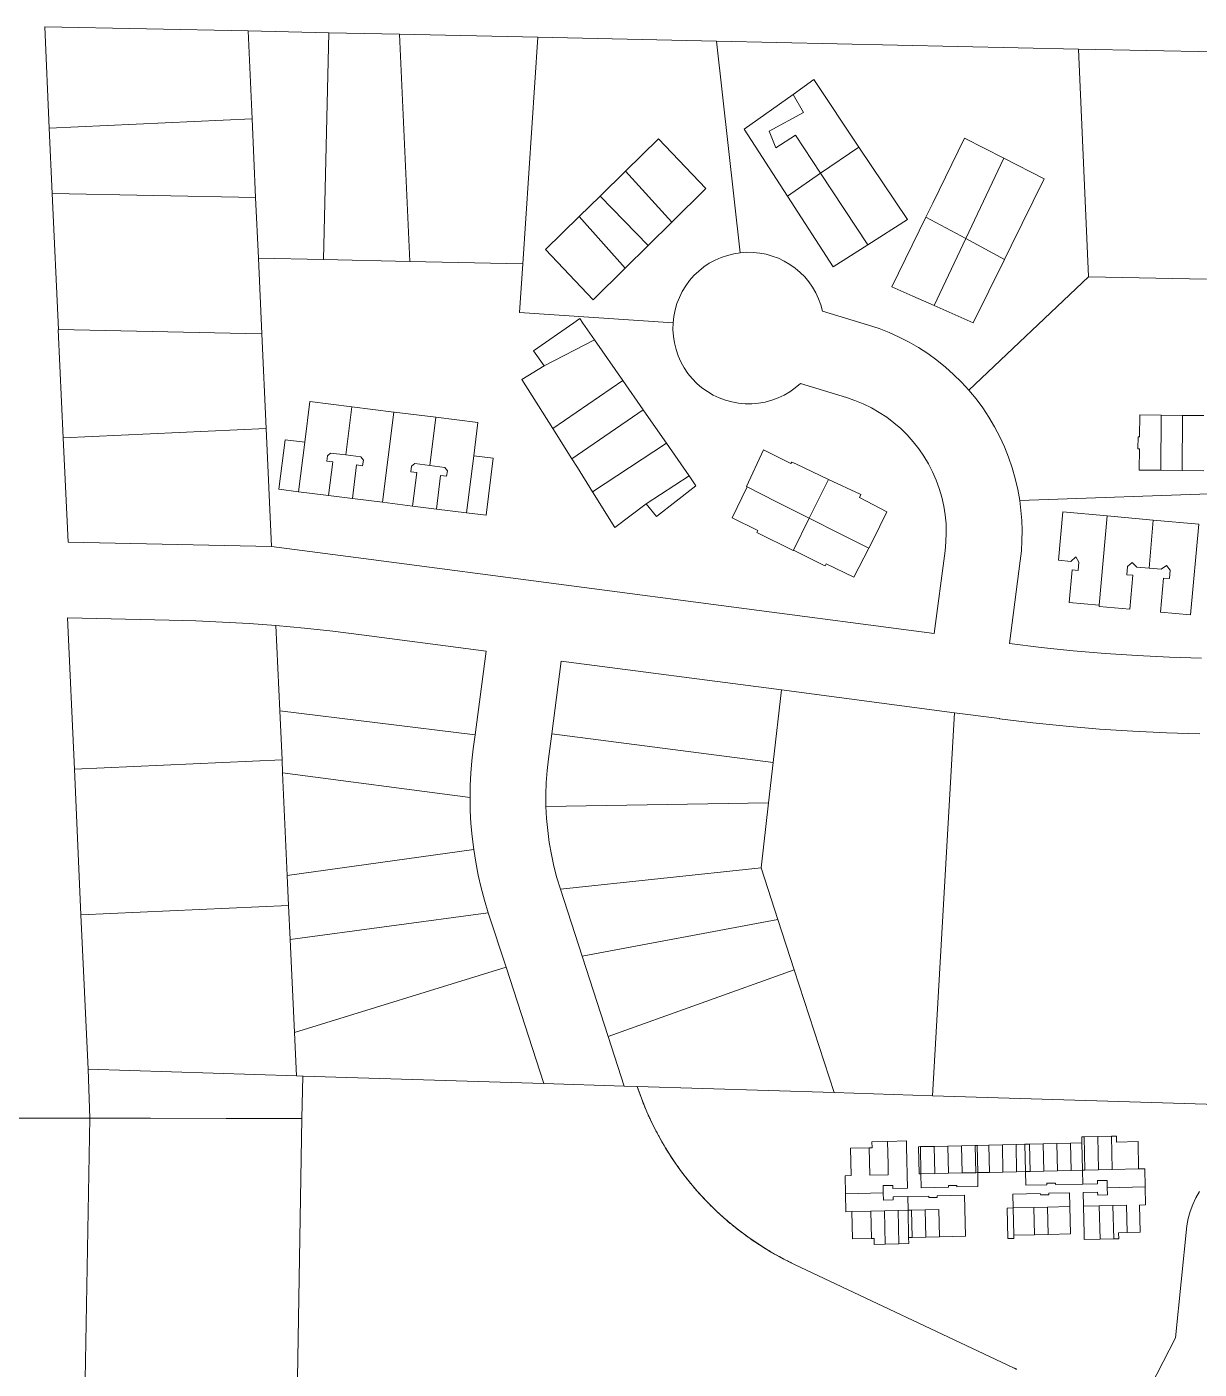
# Model space of a CAD drawing. Header units: feet. Extents: x 865220 to 2774701, y -2240498 to 961524.
# Drawn here: x 2770648 to 2771421, y 952071 to 952957 of the extents above; entities that cross this region are included whole.
import ezdxf

# ---------------------------------------------------------------- set-up
doc = ezdxf.new("R2010")
doc.units = ezdxf.units.FT
doc.header["$LTSCALE"] = 0.015
doc.header["$MEASUREMENT"] = 0
doc.layers.add('Parcels', color=7, linetype='Continuous', lineweight=0)

msp = doc.modelspace()

# ---------------------------------------------------------------- linework, layer by layer
at = {"layer": 'Parcels', "lineweight": 5, "ltscale": 100}
for p, q in [((2770793.91, 952953.98), (2770659.81, 952956.69)), ((2770659.81, 952956.69), (2770662.85, 952889.79)), ((2770847.19, 952952.82), (2770793.91, 952953.98)), ((2770796.54, 952895.97), (2770793.91, 952953.98)), ((2770793.91, 952953.98), (2770793.91, 952953.98)), ((2770847.19, 952952.82), (2770843.75, 952803.22)), ((2770893.87, 952951.81), (2770847.19, 952952.82)), ((2770847.19, 952952.82), (2770847.19, 952952.82)), ((2770984.97, 952949.82), (2770893.87, 952951.81)), ((2770893.87, 952951.81), (2770900.68, 952801.98)), ((2770900.68, 952801.98), (2770893.87, 952951.81)), ((2770893.87, 952951.81), (2770893.87, 952951.81)), ((2770984.97, 952949.82), (2770975.07, 952800.36)), ((2770975.07, 952800.36), (2770984.97, 952949.82)), ((2771102.93, 952947.26), (2770984.97, 952949.82)), ((2770984.97, 952949.82), (2770984.97, 952949.82)), ((2771341.72, 952942.06), (2771102.93, 952947.26)), ((2771102.93, 952947.26), (2771118.55, 952807.69)), ((2771118.55, 952807.69), (2771102.93, 952947.26)), ((2771102.93, 952947.26), (2771102.93, 952947.26)), ((2771431.68, 952940.1), (2771341.72, 952942.06)), ((2771341.72, 952942.06), (2771348.1, 952792.13)), ((2771341.72, 952942.06), (2771341.72, 952942.06)), ((2771166.97, 952921.86), (2771153.36, 952912.17)), ((2771166.97, 952921.86), (2771196.73, 952877.41)), ((2771121.13, 952889.22), (2771153.36, 952912.17)), ((2771153.36, 952912.17), (2771160.2, 952900.26)), ((2771153.36, 952912.17), (2771153.36, 952912.17)), ((2770662.85, 952889.79), (2770796.54, 952895.97)), ((2770798.9, 952844.11), (2770796.54, 952895.97)), ((2770796.54, 952895.97), (2770798.9, 952844.11)), ((2771137.51, 952887.85), (2771160.2, 952900.26)), ((2770662.85, 952889.79), (2770664.8, 952846.82)), ((2771149.62, 952845.05), (2771121.13, 952889.22)), ((2771137.51, 952887.85), (2771142.01, 952876.98)), ((2771154.87, 952885.27), (2771142.01, 952876.98)), ((2771142.01, 952876.98), (2771154.87, 952885.27)), ((2771154.87, 952885.27), (2771171.53, 952860.1)), ((2771042.94, 952861.55), (2771064.65, 952882.82)), ((2771064.65, 952882.82), (2771095.75, 952850)), ((2771196.73, 952877.41), (2771171.53, 952860.1)), ((2771171.53, 952860.1), (2771196.73, 952877.41)), ((2771196.73, 952877.41), (2771196.73, 952877.41)), ((2771196.73, 952877.41), (2771228.77, 952829.58)), ((2771245.51, 952840.44), (2771266.39, 952883.36)), ((2771292.46, 952869.97), (2771266.39, 952883.36)), ((2771267.29, 952816.99), (2771292.46, 952869.97)), ((2771292.46, 952869.97), (2771292.46, 952869.97)), ((2771292.46, 952869.97), (2771318.95, 952856.37)), ((2771026.13, 952845.1), (2771042.94, 952861.55)), ((2771073.36, 952827.9), (2771042.94, 952861.55)), ((2771042.94, 952861.55), (2771073.36, 952827.9)), ((2771042.94, 952861.55), (2771042.94, 952861.55)), ((2771171.53, 952860.1), (2771149.62, 952845.05)), ((2771171.53, 952860.1), (2771202.72, 952813)), ((2771171.53, 952860.1), (2771171.53, 952860.1)), ((2771073.36, 952827.9), (2771095.75, 952850)), ((2771095.75, 952850), (2771073.36, 952827.9)), ((2771297.15, 952812.16), (2771318.95, 952856.37)), ((2771318.95, 952856.37), (2771318.95, 952856.37)), ((2770664.8, 952846.82), (2770668.87, 952757.1)), ((2770664.8, 952846.82), (2770798.9, 952844.11)), ((2770800.71, 952804.15), (2770798.9, 952844.11)), ((2770798.9, 952844.11), (2770798.9, 952844.11)), ((2771026.13, 952845.1), (2771012.28, 952831.53)), ((2771012.28, 952831.53), (2771026.13, 952845.1)), ((2771057.78, 952812.51), (2771026.13, 952845.1)), ((2771026.13, 952845.1), (2771057.78, 952812.51)), ((2771149.62, 952845.05), (2771179.73, 952798.37)), ((2771149.62, 952845.05), (2771149.62, 952845.05)), ((2771240.97, 952831.1), (2771245.51, 952840.44)), ((2770990.03, 952809.74), (2771012.28, 952831.53)), ((2771042.63, 952797.56), (2771012.28, 952831.53)), ((2771012.28, 952831.53), (2771042.63, 952797.56)), ((2771218.6, 952785.15), (2771240.97, 952831.1)), ((2771267.29, 952816.99), (2771240.97, 952831.1)), ((2771240.97, 952831.1), (2771240.97, 952831.1)), ((2771073.36, 952827.9), (2771057.78, 952812.51)), ((2771073.36, 952827.9), (2771073.36, 952827.9)), ((2771202.72, 952813), (2771228.77, 952829.58)), ((2771228.77, 952829.58), (2771202.72, 952813)), ((2771179.73, 952798.37), (2771202.72, 952813)), ((2771202.72, 952813), (2771179.73, 952798.37)), ((2771202.72, 952813), (2771202.72, 952813)), ((2771267.29, 952816.99), (2771246.35, 952772.94)), ((2771292.8, 952803.33), (2771267.29, 952816.99)), ((2771267.29, 952816.99), (2771267.29, 952816.99)), ((2770802.98, 952754.22), (2770800.71, 952804.15)), ((2770800.71, 952804.15), (2770843.75, 952803.22)), ((2771021.52, 952776.72), (2770990.03, 952809.74)), ((2771042.63, 952797.56), (2771057.78, 952812.51)), ((2771057.78, 952812.51), (2771042.63, 952797.56)), ((2771057.78, 952812.51), (2771057.78, 952812.51)), ((2771101.95, 952802.82), (2771105.92, 952804.58)), ((2771105.92, 952804.58), (2771110.04, 952805.98)), ((2771110.04, 952805.98), (2771114.26, 952807.02)), ((2771114.26, 952807.02), (2771118.55, 952807.69)), ((2771118.55, 952807.69), (2771122.82, 952807.99)), ((2771122.82, 952807.99), (2771127.1, 952807.91)), ((2771127.1, 952807.91), (2771131.36, 952807.48)), ((2771131.36, 952807.48), (2771135.56, 952806.68)), ((2771135.56, 952806.68), (2771139.68, 952805.52)), ((2771139.68, 952805.52), (2771143.68, 952804.01)), ((2771297.15, 952812.16), (2771292.8, 952803.33)), ((2770843.75, 952803.22), (2770843.75, 952803.22)), ((2770843.75, 952803.22), (2770900.68, 952801.98)), ((2770900.68, 952801.98), (2770975.07, 952800.36)), ((2770972.95, 952768.24), (2770975.07, 952800.36)), ((2770975.07, 952800.36), (2770972.95, 952768.24)), ((2771042.63, 952797.56), (2771021.52, 952776.72)), ((2771042.63, 952797.56), (2771042.63, 952797.56)), ((2771088, 952792.58), (2771091.14, 952795.58)), ((2771091.14, 952795.58), (2771094.53, 952798.31)), ((2771094.53, 952798.31), (2771098.14, 952800.72)), ((2771098.14, 952800.72), (2771101.95, 952802.82)), ((2771143.68, 952804.01), (2771147.55, 952802.17)), ((2771147.55, 952802.17), (2771151.24, 952800.01)), ((2771151.24, 952800.01), (2771154.73, 952797.54)), ((2771154.73, 952797.54), (2771158, 952794.77)), ((2771292.8, 952803.33), (2771272.19, 952761.56)), ((2771292.8, 952803.33), (2771292.8, 952803.33)), ((2771082.56, 952785.8), (2771085.13, 952789.31)), ((2771085.13, 952789.31), (2771088, 952792.58)), ((2771158, 952794.77), (2771161.02, 952791.74)), ((2771161.02, 952791.74), (2771163.76, 952788.46)), ((2771163.76, 952788.46), (2771166.22, 952784.96)), ((2771348.11, 952791.91), (2771269.36, 952716.99)), ((2771269.36, 952716.99), (2771348.11, 952791.91)), ((2771348.11, 952791.91), (2771348.1, 952792.13)), ((2771426.08, 952790.21), (2771348.11, 952791.91)), ((2771076.8, 952774.14), (2771078.38, 952778.19)), ((2771078.38, 952778.19), (2771080.3, 952782.09)), ((2771080.3, 952782.09), (2771082.56, 952785.8)), ((2771166.22, 952784.96), (2771168.37, 952781.26)), ((2771168.37, 952781.26), (2771170.2, 952777.39)), ((2771232.42, 952779.07), (2771218.6, 952785.15)), ((2771232.42, 952779.07), (2771246.35, 952772.94)), ((2771074.72, 952765.71), (2771075.57, 952769.97)), ((2771075.57, 952769.97), (2771076.8, 952774.14)), ((2771170.2, 952777.39), (2771171.69, 952773.38)), ((2771171.69, 952773.38), (2771172.83, 952769.26)), ((2771172.83, 952769.26), (2771203.14, 952760)), ((2771272.19, 952761.56), (2771246.35, 952772.94)), ((2771074.24, 952761.39), (2770972.95, 952768.24)), ((2771008.77, 952761.57), (2770982.13, 952742.97)), ((2771012.71, 952764.33), (2771008.77, 952761.57)), ((2771012.71, 952764.33), (2771014.81, 952761.29)), ((2771014.81, 952761.29), (2771022.42, 952750.34)), ((2771074.13, 952756.97), (2771074.24, 952761.39)), ((2771074.24, 952761.39), (2771074.72, 952765.71)), ((2771203.14, 952760), (2771210.04, 952757.7)), ((2770668.88, 952756.92), (2770668.68, 952756.92)), ((2770668.68, 952756.92), (2770672.02, 952685.63)), ((2770668.87, 952757.1), (2770668.88, 952756.92)), ((2770668.87, 952757.1), (2770802.76, 952754.23)), ((2770802.76, 952754.23), (2770802.98, 952754.22)), ((2770805.81, 952691.83), (2770802.98, 952754.22)), ((2770802.98, 952754.22), (2770802.98, 952754.22)), ((2771074.42, 952752.55), (2771074.13, 952756.97)), ((2771075.1, 952748.18), (2771074.42, 952752.55)), ((2771210.04, 952757.7), (2771216.81, 952755.05)), ((2771216.81, 952755.05), (2771223.44, 952752.06)), ((2771223.44, 952752.06), (2771229.91, 952748.74)), ((2770989.24, 952733.07), (2770982.13, 952742.97)), ((2770989.24, 952733.07), (2771022.42, 952750.34)), ((2771022.42, 952750.34), (2771022.42, 952750.34)), ((2771022.42, 952750.34), (2771041.08, 952723.47)), ((2771076.16, 952743.89), (2771075.1, 952748.18)), ((2771077.59, 952739.71), (2771076.16, 952743.89)), ((2771229.91, 952748.74), (2771236.2, 952745.1)), ((2771236.2, 952745.1), (2771242.3, 952741.13)), ((2771079.39, 952735.67), (2771077.59, 952739.71)), ((2771081.54, 952731.8), (2771079.39, 952735.67)), ((2771242.3, 952741.13), (2771248.19, 952736.87)), ((2771248.19, 952736.87), (2771253.85, 952732.31)), ((2770989.24, 952733.07), (2770974.56, 952724.19)), ((2770989.24, 952733.07), (2770989.24, 952733.07)), ((2771084.02, 952728.14), (2771081.54, 952731.8)), ((2771086.82, 952724.72), (2771084.02, 952728.14)), ((2771089.91, 952721.55), (2771086.82, 952724.72)), ((2771253.85, 952732.31), (2771259.28, 952727.47)), ((2771259.28, 952727.47), (2771264.45, 952722.36)), ((2770994.93, 952691.71), (2770974.56, 952724.19)), ((2771041.08, 952723.47), (2770994.93, 952691.71)), ((2771054.52, 952704.11), (2771041.08, 952723.47)), ((2771041.08, 952723.47), (2771041.08, 952723.47)), ((2771093.26, 952718.67), (2771089.91, 952721.55)), ((2771096.86, 952716.1), (2771093.26, 952718.67)), ((2771100.67, 952713.85), (2771096.86, 952716.1)), ((2771151.25, 952716.02), (2771147.43, 952713.78)), ((2771154.85, 952718.58), (2771151.25, 952716.02)), ((2771158.22, 952721.45), (2771154.85, 952718.58)), ((2771188.53, 952712.19), (2771158.22, 952721.45)), ((2771264.45, 952722.36), (2771269.36, 952716.99)), ((2771269.36, 952716.99), (2771274.05, 952711.31)), ((2770831.32, 952682.79), (2770834.68, 952709.57)), ((2770834.68, 952709.57), (2770862.29, 952706.11)), ((2771104.66, 952711.95), (2771100.67, 952713.85)), ((2771108.81, 952710.41), (2771104.66, 952711.95)), ((2771113.08, 952709.25), (2771108.81, 952710.41)), ((2771117.43, 952708.46), (2771113.08, 952709.25)), ((2771121.83, 952708.07), (2771117.43, 952708.46)), ((2771126.25, 952708.06), (2771121.83, 952708.07)), ((2771130.66, 952708.44), (2771126.25, 952708.06)), ((2771135.01, 952709.22), (2771130.66, 952708.44)), ((2771139.28, 952710.37), (2771135.01, 952709.22)), ((2771143.43, 952711.9), (2771139.28, 952710.37)), ((2771147.43, 952713.78), (2771143.43, 952711.9)), ((2771194.16, 952710.27), (2771188.53, 952712.19)), ((2771199.65, 952707.99), (2771194.16, 952710.27)), ((2771204.99, 952705.37), (2771199.65, 952707.99)), ((2771274.05, 952711.31), (2771278.44, 952705.39)), ((2770858.3, 952674.36), (2770862.29, 952706.11)), ((2770890.07, 952702.62), (2770862.29, 952706.11)), ((2770862.29, 952706.11), (2770862.29, 952706.11)), ((2770882.6, 952643.1), (2770890.07, 952702.62)), ((2770890.25, 952702.6), (2770890.07, 952702.62)), ((2770890.25, 952702.6), (2770917.85, 952699.14)), ((2770917.85, 952699.14), (2770913.86, 952667.39)), ((2770917.85, 952699.14), (2770917.85, 952699.14)), ((2770917.85, 952699.14), (2770945.46, 952695.67)), ((2771054.52, 952704.11), (2771007.42, 952671.8)), ((2771007.42, 952671.8), (2771054.52, 952704.11)), ((2771054.52, 952704.11), (2771054.52, 952704.11)), ((2771054.52, 952704.11), (2771062.7, 952692.33)), ((2771210.15, 952702.42), (2771204.99, 952705.37)), ((2771215.11, 952699.14), (2771210.15, 952702.42)), ((2771219.85, 952695.55), (2771215.11, 952699.14)), ((2771278.44, 952705.39), (2771282.52, 952699.25)), ((2771282.52, 952699.25), (2771286.27, 952692.91)), ((2771382.02, 952700.75), (2771381.87, 952686.35)), ((2771396.12, 952700.59), (2771382.02, 952700.75)), ((2771382.02, 952700.75), (2771396.12, 952700.59)), ((2771396.12, 952700.59), (2771395.83, 952664.2)), ((2771396.12, 952700.59), (2771396.12, 952700.59)), ((2771396.12, 952700.59), (2771410.22, 952700.44)), ((2771410.03, 952664.05), (2771410.22, 952700.44)), ((2771410.22, 952700.44), (2771410.03, 952664.05)), ((2771410.22, 952700.44), (2771410.22, 952700.44)), ((2771410.22, 952700.44), (2771424.31, 952700.29)), ((2770805.81, 952691.83), (2770672.02, 952685.63)), ((2770809.35, 952613.97), (2770805.81, 952691.83)), ((2770805.81, 952691.83), (2770809.35, 952613.97)), ((2770942.72, 952673.84), (2770945.46, 952695.67)), ((2771007.42, 952671.8), (2770994.93, 952691.71)), ((2771069.87, 952682.01), (2771062.7, 952692.33)), ((2771062.7, 952692.33), (2771062.7, 952692.33)), ((2771062.7, 952692.33), (2771069.87, 952682.01)), ((2771224.35, 952691.67), (2771219.85, 952695.55)), ((2771228.6, 952687.51), (2771224.35, 952691.67)), ((2771286.27, 952692.91), (2771289.7, 952686.38)), ((2770672.02, 952685.63), (2770675.25, 952616.88)), ((2770814.31, 952651.67), (2770818.42, 952684.4)), ((2770818.42, 952684.4), (2770814.31, 952651.67)), ((2770818.42, 952684.4), (2770831.32, 952682.79)), ((2770831.32, 952682.79), (2770818.42, 952684.4)), ((2770831.32, 952682.79), (2770827.21, 952650.05)), ((2770827.21, 952650.05), (2770831.32, 952682.79)), ((2770831.32, 952682.79), (2770831.32, 952682.79)), ((2771069.87, 952682.01), (2771021.03, 952650.1)), ((2771084.83, 952660.47), (2771069.87, 952682.01)), ((2771232.57, 952683.08), (2771228.6, 952687.51)), ((2771236.25, 952678.41), (2771232.57, 952683.08)), ((2771289.7, 952686.38), (2771292.79, 952679.69)), ((2771380.87, 952686.36), (2771380.78, 952678.36)), ((2771380.78, 952678.36), (2771380.87, 952686.36)), ((2771380.87, 952686.36), (2771381.87, 952686.35)), ((2770846.32, 952673.85), (2770845.86, 952670.21)), ((2770848.38, 952675.61), (2770846.32, 952673.85)), ((2770848.38, 952675.61), (2770858.3, 952674.36)), ((2770858.3, 952674.36), (2770868.22, 952673.12)), ((2770868.22, 952673.12), (2770858.3, 952674.36)), ((2770868.22, 952673.12), (2770869.96, 952670.88)), ((2770869.96, 952670.88), (2770868.22, 952673.12)), ((2770937.99, 952636.14), (2770942.72, 952673.84)), ((2770942.72, 952673.84), (2770937.99, 952636.14)), ((2770942.72, 952673.84), (2770955.61, 952672.23)), ((2770942.72, 952673.84), (2770942.72, 952673.84)), ((2770955.61, 952672.23), (2770942.72, 952673.84)), ((2770950.88, 952634.53), (2770955.61, 952672.23)), ((2770955.61, 952672.23), (2770955.61, 952672.23)), ((2771007.42, 952671.8), (2771011.09, 952665.95)), ((2771011.09, 952665.95), (2771007.42, 952671.8)), ((2771133.89, 952677.68), (2771122.7, 952653.54)), ((2771122.7, 952653.54), (2771133.89, 952677.68)), ((2771152, 952668.65), (2771133.89, 952677.68)), ((2771133.89, 952677.68), (2771152, 952668.65)), ((2771239.62, 952673.52), (2771236.25, 952678.41)), ((2771242.68, 952668.42), (2771239.62, 952673.52)), ((2771292.79, 952679.69), (2771295.52, 952672.85)), ((2771295.52, 952672.85), (2771297.9, 952665.87)), ((2771381.78, 952678.35), (2771380.78, 952678.36)), ((2771381.78, 952678.35), (2771381.63, 952664.35)), ((2771381.63, 952664.35), (2771381.78, 952678.35)), ((2770849.83, 952669.71), (2770845.86, 952670.21)), ((2770845.86, 952670.21), (2770849.83, 952669.71)), ((2770849.83, 952669.71), (2770847.05, 952647.56)), ((2770862.75, 952645.59), (2770865.53, 952667.74)), ((2770869.5, 952667.24), (2770865.53, 952667.74)), ((2770865.53, 952667.74), (2770869.5, 952667.24)), ((2770869.5, 952667.24), (2770869.96, 952670.88)), ((2770869.96, 952670.88), (2770869.96, 952670.88)), ((2770901.71, 952666.9), (2770901.25, 952663.26)), ((2770901.25, 952663.26), (2770905.22, 952662.76)), ((2770901.71, 952666.9), (2770903.94, 952668.63)), ((2770905.22, 952662.76), (2770902.44, 952640.61)), ((2770913.86, 952667.39), (2770903.94, 952668.63)), ((2770913.86, 952667.39), (2770923.78, 952666.14)), ((2770923.78, 952666.14), (2770913.86, 952667.39)), ((2770923.78, 952666.14), (2770925.35, 952663.93)), ((2770925.35, 952663.93), (2770923.78, 952666.14)), ((2770925.35, 952663.93), (2770924.89, 952660.29)), ((2770924.89, 952660.29), (2770925.35, 952663.93)), ((2770925.35, 952663.93), (2770925.35, 952663.93)), ((2771011.09, 952665.95), (2771021.03, 952650.1)), ((2771021.03, 952650.1), (2771011.09, 952665.95)), ((2771152, 952668.65), (2771152.62, 952669.61)), ((2771155.53, 952668.24), (2771152.62, 952669.61)), ((2771152.62, 952669.61), (2771152.62, 952669.61)), ((2771152.62, 952669.61), (2771155.53, 952668.24)), ((2771176.74, 952658.22), (2771155.53, 952668.24)), ((2771155.53, 952668.24), (2771176.74, 952658.22)), ((2771245.4, 952663.13), (2771242.68, 952668.42)), ((2771247.78, 952657.69), (2771245.4, 952663.13)), ((2771297.9, 952665.87), (2771299.92, 952658.78)), ((2771381.63, 952664.35), (2771395.83, 952664.2)), ((2771395.83, 952664.2), (2771381.63, 952664.35)), ((2771395.83, 952664.2), (2771410.03, 952664.05)), ((2771410.03, 952664.05), (2771395.83, 952664.2)), ((2771424.22, 952663.9), (2771410.03, 952664.05)), ((2770918.14, 952638.63), (2770920.92, 952660.79)), ((2770924.89, 952660.29), (2770920.92, 952660.79)), ((2770920.92, 952660.79), (2770924.89, 952660.29)), ((2771056.39, 952642.12), (2771084.83, 952660.47)), ((2771084.83, 952660.47), (2771056.39, 952642.12)), ((2771063.32, 952633.63), (2771089.3, 952654.04)), ((2771089.3, 952654.04), (2771063.32, 952633.63)), ((2771084.83, 952660.47), (2771084.83, 952660.47)), ((2771089.3, 952654.04), (2771084.83, 952660.47)), ((2771089.3, 952654.04), (2771089.3, 952654.04)), ((2771123.13, 952653.32), (2771122.7, 952653.54)), ((2771176.74, 952658.22), (2771164.06, 952632.61)), ((2771197.61, 952648.37), (2771176.74, 952658.22)), ((2771249.81, 952652.1), (2771247.78, 952657.69)), ((2771299.92, 952658.78), (2771301.57, 952651.6)), ((2770827.21, 952650.05), (2770814.31, 952651.67)), ((2770814.31, 952651.67), (2770827.21, 952650.05)), ((2770847.05, 952647.56), (2770827.21, 952650.05)), ((2770827.21, 952650.05), (2770847.05, 952647.56)), ((2770862.75, 952645.59), (2770847.05, 952647.56)), ((2770882.6, 952643.1), (2770862.75, 952645.59)), ((2771021.03, 952650.1), (2771035.85, 952626.48)), ((2771035.85, 952626.48), (2771021.03, 952650.1)), ((2771122.88, 952652.81), (2771113.1, 952632.84)), ((2771123.13, 952653.32), (2771122.88, 952652.81)), ((2771122.88, 952652.81), (2771123.13, 952653.32)), ((2771123.13, 952653.32), (2771142.53, 952643.5)), ((2771142.53, 952643.5), (2771123.13, 952653.32)), ((2771123.13, 952653.32), (2771123.13, 952653.32)), ((2771197.12, 952646.25), (2771197.95, 952648.2)), ((2771197.12, 952646.25), (2771215.23, 952636.91)), ((2771197.95, 952648.2), (2771197.61, 952648.37)), ((2771197.61, 952648.37), (2771197.61, 952648.37)), ((2771251.48, 952646.39), (2771249.81, 952652.1)), ((2771252.78, 952640.59), (2771251.48, 952646.39)), ((2771301.57, 952651.6), (2771302.85, 952644.34)), ((2771444.57, 952649.3), (2771302.85, 952644.34)), ((2770882.6, 952643.1), (2770882.6, 952643.1)), ((2770882.6, 952643.1), (2770902.44, 952640.61)), ((2770918.14, 952638.63), (2770902.44, 952640.61)), ((2770937.99, 952636.14), (2770918.14, 952638.63)), ((2770950.88, 952634.53), (2770937.99, 952636.14)), ((2771056.39, 952642.12), (2771035.85, 952626.48)), ((2771063.32, 952633.63), (2771056.39, 952642.12)), ((2771142.53, 952643.5), (2771164.06, 952632.61)), ((2771164.06, 952632.61), (2771142.53, 952643.5)), ((2771205.98, 952617.94), (2771215.23, 952636.91)), ((2771215.23, 952636.91), (2771205.98, 952617.94)), ((2771253.71, 952634.72), (2771252.78, 952640.59)), ((2771302.85, 952644.34), (2771303.69, 952637.73)), ((2771303.69, 952637.73), (2771304.21, 952631.08)), ((2771331.29, 952636.7), (2771328.44, 952604.83)), ((2771328.44, 952604.83), (2771331.29, 952636.7)), ((2771360.52, 952634.08), (2771331.29, 952636.7)), ((2771113.1, 952632.84), (2771130.08, 952624.45)), ((2771130.08, 952624.45), (2771113.1, 952632.84)), ((2771164.06, 952632.61), (2771153.57, 952611.43)), ((2771153.57, 952611.43), (2771164.06, 952632.61)), ((2771183.9, 952622.57), (2771164.06, 952632.61)), ((2771164.06, 952632.61), (2771164.06, 952632.61)), ((2771254.26, 952628.8), (2771253.71, 952634.72)), ((2771254.43, 952622.86), (2771254.26, 952628.8)), ((2771304.21, 952631.08), (2771304.43, 952624.42)), ((2771360.52, 952634.08), (2771355.27, 952575.33)), ((2771360.52, 952634.08), (2771360.52, 952634.08)), ((2771360.52, 952634.08), (2771390.95, 952631.36)), ((2771390.95, 952631.36), (2771388.12, 952599.69)), ((2771388.12, 952599.69), (2771390.95, 952631.36)), ((2771390.95, 952631.36), (2771420.93, 952628.68)), ((2771390.95, 952631.36), (2771390.95, 952631.36)), ((2771415.58, 952568.93), (2771420.93, 952628.68)), ((2771420.93, 952628.68), (2771420.93, 952628.68)), ((2771130.08, 952624.45), (2771129.48, 952623.17)), ((2771129.48, 952623.17), (2771130.08, 952624.45)), ((2771129.48, 952623.17), (2771153.51, 952611.38)), ((2771183.9, 952622.57), (2771203.32, 952612.75)), ((2771254.22, 952616.91), (2771254.43, 952622.86)), ((2771304.43, 952624.42), (2771304.33, 952617.76)), ((2770675.25, 952616.88), (2770809.35, 952613.97)), ((2770809.35, 952613.97), (2770809.35, 952613.97)), ((2770809.35, 952613.97), (2770875.16, 952605.32)), ((2771153.51, 952611.38), (2771153.57, 952611.43)), ((2771153.57, 952611.43), (2771172.94, 952601.92)), ((2771193.51, 952593.65), (2771203.32, 952612.75)), ((2771205.98, 952617.94), (2771203.32, 952612.75)), ((2771203.32, 952612.75), (2771203.32, 952612.75)), ((2771246.46, 952556.47), (2771253.63, 952611)), ((2771253.63, 952611), (2771254.22, 952616.91)), ((2771303.92, 952611.1), (2771303.21, 952604.48)), ((2771304.33, 952617.76), (2771303.92, 952611.1)), ((2770875.16, 952605.32), (2771246.46, 952556.47)), ((2771174.55, 952601.13), (2771172.94, 952601.92)), ((2771174.55, 952601.13), (2771175.21, 952602.48)), ((2771175.21, 952602.48), (2771174.55, 952601.13)), ((2771175.21, 952602.48), (2771193.51, 952593.65)), ((2771193.51, 952593.65), (2771175.21, 952602.48)), ((2771303.21, 952604.48), (2771296.04, 952549.95)), ((2771336.61, 952604.1), (2771328.44, 952604.83)), ((2771336.61, 952604.1), (2771339.75, 952607.04)), ((2771339.75, 952607.04), (2771336.61, 952604.1)), ((2771341.84, 952603.63), (2771339.75, 952607.04)), ((2771341.84, 952603.63), (2771341.35, 952598.15)), ((2771341.35, 952598.15), (2771341.84, 952603.63)), ((2771373.91, 952600.76), (2771373.42, 952595.29)), ((2771373.91, 952600.76), (2771376.99, 952603.32)), ((2771376.99, 952603.32), (2771373.91, 952600.76)), ((2771380.15, 952600.4), (2771376.99, 952603.32)), ((2771380.15, 952600.4), (2771388.12, 952599.69)), ((2771388.12, 952599.69), (2771380.15, 952600.4)), ((2771396.08, 952598.98), (2771399.66, 952601.37)), ((2771399.66, 952601.37), (2771402.14, 952598.24)), ((2771402.14, 952598.24), (2771399.66, 952601.37)), ((2771337.37, 952598.51), (2771335.45, 952577.1)), ((2771335.45, 952577.1), (2771337.37, 952598.51)), ((2771341.35, 952598.15), (2771337.37, 952598.51)), ((2771337.37, 952598.51), (2771341.35, 952598.15)), ((2771377.4, 952594.93), (2771373.42, 952595.29)), ((2771373.42, 952595.29), (2771377.4, 952594.93)), ((2771377.4, 952594.93), (2771375.4, 952572.52)), ((2771388.12, 952599.69), (2771396.08, 952598.98)), ((2771396.08, 952598.98), (2771388.12, 952599.69)), ((2771395.66, 952570.71), (2771397.67, 952593.12)), ((2771397.67, 952593.12), (2771401.65, 952592.76)), ((2771402.14, 952598.24), (2771401.65, 952592.76)), ((2771401.65, 952592.76), (2771402.14, 952598.24)), ((2771335.45, 952577.1), (2771355.27, 952575.33)), ((2771355.27, 952575.33), (2771335.45, 952577.1)), ((2771355.27, 952575.33), (2771355.18, 952574.33)), ((2771375.4, 952572.52), (2771355.18, 952574.33)), ((2770741.92, 952565.43), (2770674.83, 952566.89)), ((2770674.83, 952566.89), (2770679.37, 952467)), ((2770759.53, 952564.92), (2770741.92, 952565.43)), ((2771415.58, 952568.93), (2771395.66, 952570.71)), ((2770777.13, 952564.14), (2770759.53, 952564.92)), ((2770794.72, 952563.09), (2770777.13, 952564.14)), ((2770812.29, 952561.77), (2770794.72, 952563.09)), ((2770831.1, 952560.07), (2770812.29, 952561.77)), ((2770814.84, 952505.64), (2770812.29, 952561.77)), ((2770812.29, 952561.77), (2770812.29, 952561.77)), ((2770849.88, 952558.06), (2770831.1, 952560.07)), ((2770868.63, 952555.75), (2770849.88, 952558.06)), ((2770950.91, 952544.93), (2770868.63, 952555.75)), ((2771296.04, 952549.95), (2771317.07, 952547.38)), ((2771317.07, 952547.38), (2771338.14, 952545.19)), ((2770943.66, 952489.8), (2770950.91, 952544.93)), ((2771338.14, 952545.19), (2771359.25, 952543.38)), ((2771359.25, 952543.38), (2771380.39, 952541.96)), ((2771380.39, 952541.96), (2771401.56, 952540.92)), ((2771401.56, 952540.92), (2771422.73, 952540.27)), ((2771000.48, 952538.41), (2770994.16, 952490.38)), ((2771145.75, 952519.3), (2771000.48, 952538.41)), ((2771145.75, 952519.3), (2771140.25, 952471.45)), ((2771140.25, 952471.45), (2771145.75, 952519.3)), ((2771259.76, 952504.3), (2771145.75, 952519.3)), ((2771145.75, 952519.3), (2771145.75, 952519.3)), ((2770943.66, 952489.8), (2770814.84, 952505.64)), ((2770814.84, 952505.64), (2770943.66, 952489.8)), ((2770816.31, 952473.23), (2770814.84, 952505.64)), ((2771259.76, 952504.3), (2771245.36, 952251.68)), ((2771245.36, 952251.68), (2771259.76, 952504.3)), ((2771289.52, 952500.39), (2771259.76, 952504.3)), ((2771259.76, 952504.3), (2771259.76, 952504.3)), ((2771289.54, 952500.38), (2771289.52, 952500.39)), ((2771311.47, 952497.7), (2771289.54, 952500.38)), ((2771333.45, 952495.42), (2771311.47, 952497.7)), ((2771355.46, 952493.53), (2771333.45, 952495.42)), ((2770942.43, 952480.49), (2770943.66, 952489.8)), ((2770943.66, 952489.8), (2770943.66, 952489.8)), ((2770994.16, 952490.38), (2770992, 952473.97)), ((2771140.25, 952471.45), (2770994.16, 952490.38)), ((2771377.5, 952492.05), (2771355.46, 952493.53)), ((2771399.57, 952490.97), (2771377.5, 952492.05)), ((2771421.65, 952490.29), (2771399.57, 952490.97)), ((2770941.51, 952472.48), (2770942.43, 952480.49)), ((2770816.31, 952473.23), (2770679.37, 952467)), ((2770816.7, 952464.57), (2770816.31, 952473.23)), ((2770816.31, 952473.23), (2770816.7, 952464.57)), ((2770940.86, 952464.44), (2770941.51, 952472.48)), ((2770992, 952473.97), (2770991.13, 952466.11)), ((2771137.18, 952444.8), (2771140.25, 952471.45)), ((2771140.25, 952471.45), (2771137.18, 952444.8)), ((2771140.25, 952471.45), (2771140.25, 952471.45)), ((2770679.37, 952467), (2770683.73, 952370.98)), ((2770816.7, 952464.57), (2770819.77, 952397.02)), ((2770819.77, 952397.02), (2770816.7, 952464.57)), ((2770816.7, 952464.57), (2770816.7, 952464.57)), ((2770816.7, 952464.57), (2770940.33, 952448.32)), ((2770940.46, 952456.38), (2770940.86, 952464.44)), ((2770991.13, 952466.11), (2770990.58, 952458.21)), ((2770940.33, 952448.32), (2770940.46, 952456.38)), ((2770990.58, 952458.21), (2770990.34, 952450.3)), ((2770990.34, 952450.3), (2770990.42, 952442.39)), ((2770940.49, 952439.74), (2770940.33, 952448.32)), ((2770940.33, 952448.32), (2770940.33, 952448.32)), ((2771137.18, 952444.8), (2770990.42, 952442.39)), ((2770990.42, 952442.39), (2770990.83, 952434.46)), ((2771137.18, 952444.8), (2771132.26, 952402.02)), ((2770940.94, 952431.17), (2770940.49, 952439.74)), ((2770990.83, 952434.46), (2770991.55, 952426.56)), ((2770941.69, 952422.62), (2770940.94, 952431.17)), ((2770991.55, 952426.56), (2770992.59, 952418.69)), ((2770942.73, 952414.1), (2770941.69, 952422.62)), ((2770992.59, 952418.69), (2770993.95, 952410.87)), ((2770819.77, 952397.02), (2770942.73, 952414.1)), ((2770944.08, 952405.64), (2770942.73, 952414.1)), ((2770945.71, 952397.22), (2770944.08, 952405.64)), ((2770993.95, 952410.87), (2770995.63, 952403.11)), ((2770819.77, 952397.02), (2770820.68, 952377.21)), ((2770947.64, 952388.87), (2770945.71, 952397.22)), ((2770995.63, 952403.11), (2770997.62, 952395.43)), ((2770999.91, 952387.83), (2771132.26, 952402.02)), ((2771143.36, 952367.84), (2771132.26, 952402.02)), ((2771132.26, 952402.02), (2771132.26, 952402.02)), ((2771132.26, 952402.02), (2771143.36, 952367.84)), ((2770949.86, 952380.59), (2770947.64, 952388.87)), ((2770997.62, 952395.43), (2770999.91, 952387.83)), ((2770952.36, 952372.4), (2770949.86, 952380.59)), ((2770999.91, 952387.83), (2771014.26, 952343.63)), ((2770820.68, 952377.21), (2770683.73, 952370.98)), ((2770683.73, 952370.98), (2770688.37, 952269.1)), ((2770821.7, 952354.7), (2770820.68, 952377.21)), ((2770952.36, 952372.4), (2770821.7, 952354.7)), ((2770964.05, 952336.39), (2770952.36, 952372.4)), ((2770952.36, 952372.4), (2770952.36, 952372.4)), ((2771143.36, 952367.84), (2771014.26, 952343.63)), ((2771014.26, 952343.63), (2771143.36, 952367.84)), ((2771154.1, 952334.73), (2771143.36, 952367.84)), ((2771143.36, 952367.84), (2771143.36, 952367.84)), ((2771143.36, 952367.84), (2771154.1, 952334.73)), ((2770824.49, 952293.34), (2770821.7, 952354.7)), ((2770821.7, 952354.7), (2770821.7, 952354.7)), ((2770964.05, 952336.39), (2770824.49, 952293.34)), ((2770824.49, 952293.34), (2770964.05, 952336.39)), ((2770988.95, 952259.7), (2770964.05, 952336.39)), ((2770964.05, 952336.39), (2770964.05, 952336.39)), ((2771014.26, 952343.63), (2771031.4, 952290.84)), ((2771154.1, 952334.73), (2771031.4, 952290.84)), ((2771180.4, 952253.71), (2771154.1, 952334.73)), ((2771154.1, 952334.73), (2771154.1, 952334.73)), ((2771154.1, 952334.73), (2771180.4, 952253.71)), ((2770824.49, 952293.34), (2770824.49, 952293.34)), ((2770825.78, 952264.8), (2770824.49, 952293.34)), ((2771031.4, 952290.84), (2771042.05, 952258.03)), ((2770825.78, 952264.8), (2770688.37, 952269.1)), ((2770688.37, 952269.1), (2770689.49, 952236.86)), ((2770825.78, 952264.8), (2770829.95, 952264.67)), ((2770829.95, 952264.67), (2770825.78, 952264.8)), ((2770825.78, 952264.8), (2770825.78, 952264.8)), ((2770829.95, 952264.67), (2770829.47, 952236.6)), ((2770829.95, 952264.67), (2770830.22, 952264.66)), ((2770830.22, 952264.66), (2770829.95, 952264.67)), ((2770830.22, 952264.66), (2770988.95, 952259.7)), ((2770988.95, 952259.7), (2770830.22, 952264.66)), ((2771042.05, 952258.03), (2770988.95, 952259.7)), ((2770988.95, 952259.7), (2770988.95, 952259.7)), ((2771050.6, 952257.77), (2771042.05, 952258.03)), ((2771050.74, 952257.35), (2771050.6, 952257.77)), ((2771180.4, 952253.71), (2771050.6, 952257.77)), ((2771050.6, 952257.77), (2771053.6, 952249.34)), ((2771050.79, 952257.22), (2771050.74, 952257.35)), ((2771051.5, 952255.14), (2771050.79, 952257.22)), ((2771051.66, 952254.68), (2771051.5, 952255.14)), ((2771051.91, 952253.94), (2771051.66, 952254.68)), ((2771052.42, 952252.52), (2771051.91, 952253.94)), ((2771052.61, 952252.02), (2771052.42, 952252.52)), ((2771053.1, 952250.68), (2771052.61, 952252.02)), ((2771053.38, 952249.92), (2771053.1, 952250.68)), ((2771053.59, 952249.37), (2771053.38, 952249.92)), ((2771054.33, 952247.44), (2771053.59, 952249.37)), ((2771053.6, 952249.34), (2771056.97, 952241.05)), ((2771054.38, 952247.33), (2771054.33, 952247.44)), ((2771054.61, 952246.74), (2771054.38, 952247.33)), ((2771055.41, 952244.75), (2771054.61, 952246.74)), ((2771180.4, 952253.71), (2771180.4, 952253.71)), ((2771245.36, 952251.68), (2771180.4, 952253.71)), ((2771245.36, 952251.68), (2771440.25, 952245.58)), ((2771055.63, 952244.23), (2771055.41, 952244.75)), ((2771055.67, 952244.12), (2771055.63, 952244.23)), ((2771056.48, 952242.19), (2771055.67, 952244.12)), ((2771056.77, 952241.52), (2771056.48, 952242.19)), ((2771056.98, 952241.04), (2771056.77, 952241.52)), ((2771056.97, 952241.05), (2771060.71, 952232.93)), ((2771057.59, 952239.64), (2771056.98, 952241.04)), ((2771057.91, 952238.93), (2771057.59, 952239.64)), ((2771058.38, 952237.87), (2771057.91, 952238.93)), ((2771058.73, 952237.11), (2771058.38, 952237.87)), ((2770679.49, 952236.88), (2770629.49, 952236.97)), ((2770689.49, 952236.86), (2770679.49, 952236.88)), ((2770679.49, 952236.88), (2770679.49, 952236.88)), ((2770689.49, 952236.86), (2770685.72, 952014.91)), ((2770729.48, 952236.78), (2770689.49, 952236.86)), ((2770729.48, 952236.78), (2770729.48, 952236.78)), ((2770729.48, 952236.78), (2770779.48, 952236.69)), ((2770779.48, 952236.69), (2770829.47, 952236.6)), ((2770829.47, 952236.6), (2770825.71, 952014.66)), ((2771059.08, 952236.36), (2771058.73, 952237.11)), ((2771059.84, 952234.72), (2771059.08, 952236.36)), ((2771059.9, 952234.6), (2771059.84, 952234.72)), ((2771060.29, 952233.81), (2771059.9, 952234.6)), ((2771061.12, 952232.1), (2771060.29, 952233.81)), ((2771060.71, 952232.93), (2771064.81, 952224.98)), ((2771061.36, 952231.61), (2771061.12, 952232.1)), ((2771061.53, 952231.27), (2771061.36, 952231.61)), ((2771062.36, 952229.62), (2771061.53, 952231.27)), ((2771062.81, 952228.76), (2771062.36, 952229.62)), ((2771062.93, 952228.52), (2771062.81, 952228.76)), ((2771063.65, 952227.16), (2771062.93, 952228.52)), ((2771064.12, 952226.26), (2771063.65, 952227.16)), ((2771064.55, 952225.46), (2771064.12, 952226.26)), ((2771064.96, 952224.71), (2771064.55, 952225.46)), ((2771064.81, 952224.98), (2771069.26, 952217.23)), ((2771065.48, 952223.78), (2771064.96, 952224.71)), ((2771066.23, 952222.42), (2771065.48, 952223.78)), ((2771066.31, 952222.28), (2771066.23, 952222.42)), ((2771066.86, 952221.32), (2771066.31, 952222.28)), ((2771067.69, 952219.88), (2771066.86, 952221.32)), ((2771067.96, 952219.42), (2771067.69, 952219.88)), ((2771205.34, 952221.36), (2771215.64, 952221.59)), ((2771215.64, 952221.59), (2771205.34, 952221.36)), ((2771205.43, 952217.36), (2771205.34, 952221.36)), ((2771205.34, 952221.36), (2771205.43, 952217.36)), ((2771215.64, 952221.59), (2771228.13, 952221.88)), ((2771228.13, 952221.88), (2771215.64, 952221.59)), ((2771215.99, 952206.4), (2771215.64, 952221.59)), ((2771228.13, 952221.88), (2771228.22, 952217.88)), ((2771228.22, 952217.88), (2771228.13, 952221.88)), ((2771309.39, 952219.75), (2771306.19, 952219.68)), ((2771318.39, 952219.96), (2771309.39, 952219.75)), ((2771309.39, 952219.75), (2771309.81, 952201.76)), ((2771327.39, 952220.17), (2771318.39, 952219.96)), ((2771318.39, 952219.96), (2771318.8, 952201.97)), ((2771336.38, 952220.37), (2771327.39, 952220.17)), ((2771327.8, 952202.17), (2771327.39, 952220.17)), ((2771327.39, 952220.17), (2771327.8, 952202.17)), ((2771343.88, 952220.55), (2771336.38, 952220.37)), ((2771343.88, 952220.55), (2771336.38, 952220.37)), ((2771336.8, 952202.38), (2771336.38, 952220.37)), ((2771336.38, 952220.37), (2771336.8, 952202.38)), ((2771345.29, 952224.58), (2771343.79, 952224.55)), ((2771343.79, 952224.55), (2771343.79, 952224.55)), ((2771343.79, 952224.55), (2771343.88, 952220.55)), ((2771343.79, 952224.55), (2771343.88, 952220.55)), ((2771344.29, 952202.55), (2771343.88, 952220.55)), ((2771354.28, 952224.79), (2771345.29, 952224.58)), ((2771345.79, 952202.59), (2771345.29, 952224.58)), ((2771354.28, 952224.79), (2771363.28, 952224.99)), ((2771354.79, 952202.8), (2771354.28, 952224.79)), ((2771354.28, 952224.79), (2771354.79, 952202.8)), ((2771366.58, 952225.07), (2771363.28, 952224.99)), ((2771363.79, 952203), (2771363.28, 952224.99)), ((2771366.58, 952225.07), (2771366.58, 952225.07)), ((2771366.67, 952221.07), (2771366.58, 952225.07)), ((2771380.87, 952221.4), (2771366.67, 952221.07)), ((2771381.28, 952203.41), (2771380.87, 952221.4)), ((2771068.28, 952218.88), (2771067.96, 952219.42)), ((2771069.11, 952217.49), (2771068.28, 952218.88)), ((2771069.74, 952216.45), (2771069.11, 952217.49)), ((2771069.26, 952217.23), (2771074.06, 952209.68)), ((2771070.56, 952215.13), (2771069.74, 952216.45)), ((2771071.23, 952214.06), (2771070.56, 952215.13)), ((2771071.57, 952213.51), (2771071.23, 952214.06)), ((2771072.04, 952212.78), (2771071.57, 952213.51)), ((2771072.75, 952211.68), (2771072.04, 952212.78)), ((2771073.45, 952210.6), (2771072.75, 952211.68)), ((2771191.24, 952217.03), (2771203.63, 952217.32)), ((2771191.65, 952199.04), (2771191.24, 952217.03)), ((2771191.24, 952217.03), (2771191.65, 952199.04)), ((2771203.63, 952217.32), (2771205.43, 952217.36)), ((2771205.43, 952217.36), (2771203.63, 952217.32)), ((2771203.63, 952217.32), (2771204.05, 952199.32)), ((2771228.22, 952217.88), (2771228.85, 952190.79)), ((2771228.85, 952190.79), (2771228.22, 952217.88)), ((2771228.22, 952217.88), (2771228.22, 952217.88)), ((2771237.32, 952218.09), (2771236.12, 952218.07)), ((2771236.12, 952218.07), (2771236.53, 952200.07)), ((2771246.42, 952218.3), (2771237.32, 952218.09)), ((2771237.73, 952200.1), (2771237.32, 952218.09)), ((2771237.32, 952218.09), (2771237.73, 952200.1)), ((2771255.41, 952218.51), (2771246.42, 952218.3)), ((2771246.83, 952200.31), (2771246.42, 952218.3)), ((2771264.41, 952218.72), (2771255.41, 952218.51)), ((2771255.83, 952200.52), (2771255.41, 952218.51)), ((2771273.41, 952218.92), (2771264.41, 952218.72)), ((2771264.41, 952218.72), (2771264.82, 952200.72)), ((2771273.41, 952218.92), (2771274.71, 952218.95)), ((2771274.71, 952218.95), (2771273.41, 952218.92)), ((2771273.82, 952200.93), (2771273.41, 952218.92)), ((2771273.41, 952218.92), (2771273.82, 952200.93)), ((2771282.4, 952219.13), (2771274.71, 952218.95)), ((2771275.12, 952200.96), (2771274.71, 952218.95)), ((2771291.4, 952219.34), (2771282.4, 952219.13)), ((2771282.4, 952219.13), (2771282.82, 952201.14)), ((2771300.4, 952219.55), (2771291.4, 952219.34)), ((2771291.81, 952201.34), (2771291.4, 952219.34)), ((2771306.19, 952219.68), (2771300.4, 952219.55)), ((2771300.81, 952201.55), (2771300.4, 952219.55)), ((2771300.4, 952219.55), (2771300.81, 952201.55)), ((2771306.61, 952201.69), (2771306.19, 952219.68)), ((2771073.55, 952210.45), (2771073.45, 952210.6)), ((2771074.31, 952209.32), (2771073.55, 952210.45)), ((2771074.06, 952209.68), (2771079.2, 952202.36)), ((2771075.1, 952208.15), (2771074.31, 952209.32)), ((2771075.39, 952207.72), (2771075.1, 952208.15)), ((2771075.9, 952206.99), (2771075.39, 952207.72)), ((2771076.68, 952205.86), (2771075.9, 952206.99)), ((2771077.37, 952204.88), (2771076.68, 952205.86)), ((2771077.52, 952204.68), (2771077.37, 952204.88)), ((2771078.29, 952203.6), (2771077.52, 952204.68)), ((2771079.18, 952202.39), (2771078.29, 952203.6)), ((2771079.41, 952202.07), (2771079.18, 952202.39)), ((2771079.2, 952202.36), (2771084.66, 952195.27)), ((2771079.93, 952201.37), (2771079.41, 952202.07)), ((2771216.14, 952199.6), (2771215.99, 952206.4)), ((2771318.8, 952201.97), (2771327.8, 952202.17)), ((2771327.8, 952202.17), (2771336.8, 952202.38)), ((2771327.8, 952202.17), (2771327.8, 952202.17)), ((2771336.8, 952202.38), (2771344.29, 952202.55)), ((2771336.8, 952202.38), (2771336.8, 952202.38)), ((2771344.29, 952202.55), (2771345.79, 952202.59)), ((2771344.29, 952202.55), (2771344.29, 952202.55)), ((2771344.5, 952193.46), (2771344.29, 952202.55)), ((2771345.79, 952202.59), (2771354.79, 952202.8)), ((2771354.79, 952202.8), (2771363.79, 952203)), ((2771354.79, 952202.8), (2771354.79, 952202.8)), ((2771363.79, 952203), (2771381.28, 952203.41)), ((2771363.79, 952203), (2771363.79, 952203)), ((2771385.28, 952203.5), (2771381.28, 952203.41)), ((2771385.55, 952191.6), (2771385.28, 952203.5)), ((2771080.87, 952200.13), (2771079.93, 952201.37)), ((2771081.49, 952199.3), (2771080.87, 952200.13)), ((2771081.61, 952199.15), (2771081.49, 952199.3)), ((2771082.59, 952197.89), (2771081.61, 952199.15)), ((2771083.31, 952196.96), (2771082.59, 952197.89)), ((2771083.62, 952196.57), (2771083.31, 952196.96)), ((2771084.34, 952195.67), (2771083.62, 952196.57)), ((2771085.05, 952194.79), (2771084.34, 952195.67)), ((2771084.66, 952195.27), (2771090.43, 952188.44)), ((2771085.8, 952193.87), (2771085.05, 952194.79)), ((2771086.12, 952193.48), (2771085.8, 952193.87)), ((2771086.81, 952192.65), (2771086.12, 952193.48)), ((2771187.65, 952198.95), (2771191.65, 952199.04)), ((2771191.65, 952199.04), (2771187.65, 952198.95)), ((2771187.93, 952187.05), (2771187.65, 952198.95)), ((2771204.05, 952199.32), (2771216.14, 952199.6)), ((2771216.14, 952199.6), (2771216.14, 952199.6)), ((2771236.53, 952200.07), (2771237.73, 952200.1)), ((2771237.73, 952200.1), (2771246.83, 952200.31)), ((2771237.73, 952200.1), (2771237.73, 952200.1)), ((2771237.73, 952200.1), (2771237.94, 952191)), ((2771246.83, 952200.31), (2771255.83, 952200.52)), ((2771255.83, 952200.52), (2771264.82, 952200.72)), ((2771255.83, 952200.52), (2771255.83, 952200.52)), ((2771264.82, 952200.72), (2771273.82, 952200.93)), ((2771264.82, 952200.72), (2771264.82, 952200.72)), ((2771273.82, 952200.93), (2771275.12, 952200.96)), ((2771273.82, 952200.93), (2771273.82, 952200.93)), ((2771275.12, 952200.96), (2771282.82, 952201.14)), ((2771275.12, 952200.96), (2771275.26, 952194.66)), ((2771275.12, 952200.96), (2771275.12, 952200.96)), ((2771275.33, 952191.86), (2771275.26, 952194.66)), ((2771275.26, 952194.66), (2771275.26, 952194.66)), ((2771282.82, 952201.14), (2771291.81, 952201.34)), ((2771291.81, 952201.34), (2771300.81, 952201.55)), ((2771291.81, 952201.34), (2771291.81, 952201.34)), ((2771300.81, 952201.55), (2771306.61, 952201.69)), ((2771300.81, 952201.55), (2771300.81, 952201.55)), ((2771306.61, 952201.69), (2771309.81, 952201.76)), ((2771306.61, 952201.69), (2771306.61, 952201.69)), ((2771306.61, 952201.69), (2771306.82, 952192.59)), ((2771309.81, 952201.76), (2771318.8, 952201.97)), ((2771318.8, 952201.97), (2771318.8, 952201.97)), ((2771326.39, 952194.04), (2771320.79, 952193.91)), ((2771320.79, 952193.91), (2771320.81, 952192.91)), ((2771326.41, 952193.04), (2771326.39, 952194.04)), ((2771344.5, 952193.46), (2771326.41, 952193.04)), ((2771344.5, 952193.46), (2771354.1, 952193.68)), ((2771354.05, 952195.68), (2771360.45, 952195.82)), ((2771354.05, 952195.68), (2771354.1, 952193.68)), ((2771360.45, 952195.82), (2771360.56, 952191.03)), ((2771087.93, 952191.32), (2771086.81, 952192.65)), ((2771088.02, 952191.22), (2771087.93, 952191.32)), ((2771088.61, 952190.53), (2771088.02, 952191.22)), ((2771089.78, 952189.18), (2771088.61, 952190.53)), ((2771090.29, 952188.6), (2771089.78, 952189.18)), ((2771090.43, 952188.44), (2771090.29, 952188.6)), ((2771091.66, 952187.07), (2771090.43, 952188.44)), ((2771090.43, 952188.44), (2771096.51, 952181.88)), ((2771092.28, 952186.37), (2771091.66, 952187.07)), ((2771092.61, 952186.02), (2771092.28, 952186.37)), ((2771093.56, 952184.99), (2771092.61, 952186.02)), ((2771094.17, 952184.33), (2771093.56, 952184.99)), ((2771094.97, 952183.48), (2771094.17, 952184.33)), ((2771212.82, 952187.62), (2771187.93, 952187.05)), ((2771188.2, 952175.16), (2771187.93, 952187.05)), ((2771187.93, 952187.05), (2771188.2, 952175.16)), ((2771219.2, 952192.57), (2771212.71, 952192.42)), ((2771212.71, 952192.42), (2771219.2, 952192.57)), ((2771212.71, 952192.42), (2771212.82, 952187.62)), ((2771212.82, 952187.62), (2771212.71, 952192.42)), ((2771212.93, 952182.83), (2771212.82, 952187.62)), ((2771212.82, 952187.62), (2771212.82, 952187.62)), ((2771219.25, 952190.57), (2771219.2, 952192.57)), ((2771219.2, 952192.57), (2771219.25, 952190.57)), ((2771219.25, 952190.57), (2771228.85, 952190.79)), ((2771219.38, 952184.97), (2771228.98, 952185.2)), ((2771228.98, 952185.2), (2771219.38, 952184.97)), ((2771219.43, 952182.98), (2771219.38, 952184.97)), ((2771219.38, 952184.97), (2771219.43, 952182.98)), ((2771228.98, 952185.2), (2771242.87, 952185.52)), ((2771242.87, 952185.52), (2771228.98, 952185.2)), ((2771228.98, 952185.2), (2771229.18, 952176.1)), ((2771255.84, 952191.42), (2771237.94, 952191)), ((2771237.94, 952191), (2771255.84, 952191.42)), ((2771242.87, 952185.52), (2771242.89, 952184.52)), ((2771242.89, 952184.52), (2771242.87, 952185.52)), ((2771242.89, 952184.52), (2771248.49, 952184.64)), ((2771248.49, 952184.64), (2771242.89, 952184.52)), ((2771266.46, 952186.06), (2771248.47, 952185.64)), ((2771248.49, 952184.64), (2771248.47, 952185.64)), ((2771248.47, 952185.64), (2771248.49, 952184.64)), ((2771261.41, 952192.54), (2771255.81, 952192.41)), ((2771255.81, 952192.41), (2771255.84, 952191.42)), ((2771255.84, 952191.42), (2771255.81, 952192.41)), ((2771261.43, 952191.54), (2771261.41, 952192.54)), ((2771261.43, 952191.54), (2771275.33, 952191.86)), ((2771266.46, 952186.06), (2771267.09, 952158.97)), ((2771266.46, 952186.06), (2771266.46, 952186.06)), ((2771298.35, 952186.79), (2771316.44, 952187.21)), ((2771316.44, 952187.21), (2771298.35, 952186.79)), ((2771298.35, 952186.79), (2771298.56, 952177.7)), ((2771306.82, 952192.59), (2771320.81, 952192.91)), ((2771316.44, 952187.21), (2771316.47, 952186.21)), ((2771316.47, 952186.21), (2771316.44, 952187.21)), ((2771316.47, 952186.21), (2771322.06, 952186.34)), ((2771322.06, 952186.34), (2771316.47, 952186.21)), ((2771335.64, 952187.65), (2771322.04, 952187.34)), ((2771322.06, 952186.34), (2771322.04, 952187.34)), ((2771322.04, 952187.34), (2771322.04, 952187.34)), ((2771322.04, 952187.34), (2771322.06, 952186.34)), ((2771335.85, 952178.56), (2771335.64, 952187.65)), ((2771335.64, 952187.65), (2771335.64, 952187.65)), ((2771354.23, 952188.08), (2771344.63, 952187.86)), ((2771344.84, 952178.76), (2771344.63, 952187.86)), ((2771354.23, 952188.08), (2771354.27, 952186.08)), ((2771354.27, 952186.08), (2771354.23, 952188.08)), ((2771354.27, 952186.08), (2771360.67, 952186.23)), ((2771360.67, 952186.23), (2771354.27, 952186.08)), ((2771360.56, 952191.03), (2771385.55, 952191.6)), ((2771360.56, 952191.03), (2771360.67, 952186.23)), ((2771385.83, 952179.71), (2771385.55, 952191.6)), ((2771385.55, 952191.6), (2771385.55, 952191.6)), ((2771416.98, 952179.97), (2771419.03, 952184.38)), ((2771419.03, 952184.38), (2771421.44, 952188.6)), ((2771095.5, 952182.93), (2771094.97, 952183.48)), ((2771096.08, 952182.32), (2771095.5, 952182.93)), ((2771097.37, 952180.99), (2771096.08, 952182.32)), ((2771096.51, 952181.88), (2771102.87, 952175.59)), ((2771097.46, 952180.9), (2771097.37, 952180.99)), ((2771098.02, 952180.33), (2771097.46, 952180.9)), ((2771099.45, 952178.9), (2771098.02, 952180.33)), ((2771099.82, 952178.53), (2771099.45, 952178.9)), ((2771099.98, 952178.37), (2771099.82, 952178.53)), ((2771101.47, 952176.92), (2771099.98, 952178.37)), ((2771101.97, 952176.44), (2771101.47, 952176.92)), ((2771102.31, 952176.12), (2771101.97, 952176.44)), ((2771103.52, 952174.98), (2771102.31, 952176.12)), ((2771102.87, 952175.59), (2771109.51, 952169.6)), ((2771204.59, 952175.53), (2771192.2, 952175.25)), ((2771213.59, 952175.74), (2771204.59, 952175.53)), ((2771205.01, 952157.54), (2771204.59, 952175.53)), ((2771219.43, 952182.98), (2771212.93, 952182.83)), ((2771222.59, 952175.95), (2771213.59, 952175.74)), ((2771214.1, 952153.75), (2771213.59, 952175.74)), ((2771213.59, 952175.74), (2771214.1, 952153.75)), ((2771229.18, 952176.1), (2771222.59, 952175.95)), ((2771223.09, 952153.96), (2771222.59, 952175.95)), ((2771231.58, 952176.15), (2771229.18, 952176.1)), ((2771229.18, 952176.1), (2771229.6, 952158.11)), ((2771240.58, 952176.36), (2771231.58, 952176.15)), ((2771231.58, 952176.15), (2771232, 952158.16)), ((2771249.58, 952176.57), (2771240.58, 952176.36)), ((2771241, 952158.37), (2771240.58, 952176.36)), ((2771240.58, 952176.36), (2771241, 952158.37)), ((2771249.99, 952158.58), (2771249.58, 952176.57)), ((2771298.56, 952177.7), (2771294.56, 952177.6)), ((2771294.56, 952177.6), (2771295.02, 952157.51)), ((2771312.25, 952178.01), (2771298.56, 952177.7)), ((2771298.56, 952177.7), (2771298.97, 952159.7)), ((2771321.25, 952178.22), (2771312.25, 952178.01)), ((2771312.25, 952178.01), (2771312.67, 952160.02)), ((2771335.85, 952178.56), (2771321.25, 952178.22)), ((2771321.66, 952160.23), (2771321.25, 952178.22)), ((2771335.85, 952178.56), (2771336.26, 952160.56)), ((2771336.26, 952160.56), (2771335.85, 952178.56)), ((2771336.26, 952160.56), (2771335.85, 952178.56)), ((2771355.34, 952179), (2771344.84, 952178.76)), ((2771345.26, 952160.77), (2771344.84, 952178.76)), ((2771344.84, 952178.76), (2771345.26, 952160.77)), ((2771364.33, 952179.21), (2771355.34, 952179)), ((2771355.84, 952157.01), (2771355.34, 952179)), ((2771355.34, 952179), (2771355.84, 952157.01)), ((2771373.33, 952179.42), (2771364.33, 952179.21)), ((2771364.33, 952179.21), (2771364.84, 952157.22)), ((2771373.75, 952161.43), (2771373.33, 952179.42)), ((2771385.83, 952179.71), (2771381.83, 952179.61)), ((2771381.83, 952179.61), (2771385.83, 952179.71)), ((2771381.83, 952179.61), (2771382.24, 952161.62)), ((2771382.24, 952161.62), (2771381.83, 952179.61)), ((2771415.29, 952175.42), (2771416.98, 952179.97)), ((2771104, 952174.54), (2771103.52, 952174.98)), ((2771104.84, 952173.75), (2771104, 952174.54)), ((2771105.6, 952173.07), (2771104.84, 952173.75)), ((2771106.04, 952172.66), (2771105.6, 952173.07)), ((2771107.41, 952171.43), (2771106.04, 952172.66)), ((2771107.7, 952171.18), (2771107.41, 952171.43)), ((2771108.11, 952170.81), (2771107.7, 952171.18)), ((2771109.83, 952169.32), (2771108.11, 952170.81)), ((2771109.51, 952169.6), (2771116.41, 952163.91)), ((2771110.02, 952169.15), (2771109.83, 952169.32)), ((2771110.21, 952168.99), (2771110.02, 952169.15)), ((2771111.99, 952167.5), (2771110.21, 952168.99)), ((2771112.33, 952167.21), (2771111.99, 952167.5)), ((2771112.67, 952166.92), (2771112.33, 952167.21)), ((2771114.17, 952165.71), (2771112.67, 952166.92)), ((2771188.2, 952175.16), (2771192.2, 952175.25)), ((2771192.61, 952157.25), (2771192.2, 952175.25)), ((2771192.2, 952175.25), (2771192.61, 952157.25)), ((2771413.06, 952165.97), (2771413.98, 952170.74)), ((2771413.98, 952170.74), (2771415.29, 952175.42)), ((2771114.48, 952165.45), (2771114.17, 952165.71)), ((2771115.37, 952164.74), (2771114.48, 952165.45)), ((2771116.37, 952163.94), (2771115.37, 952164.74)), ((2771116.66, 952163.72), (2771116.37, 952163.94)), ((2771116.41, 952163.91), (2771123.57, 952158.54)), ((2771118.09, 952162.6), (2771116.66, 952163.72)), ((2771118.6, 952162.21), (2771118.09, 952162.6)), ((2771118.85, 952162.02), (2771118.6, 952162.21)), ((2771120.86, 952160.51), (2771118.85, 952162.02)), ((2771121.07, 952160.35), (2771120.86, 952160.51)), ((2771123.14, 952158.85), (2771121.07, 952160.35)), ((2771123.31, 952158.72), (2771123.14, 952158.85)), ((2771123.66, 952158.47), (2771123.31, 952158.72)), ((2771123.57, 952158.54), (2771130.95, 952153.5)), ((2771125.45, 952157.21), (2771123.66, 952158.47)), ((2771232, 952158.16), (2771229.6, 952158.11)), ((2771229.6, 952158.11), (2771232, 952158.16)), ((2771229.69, 952154.11), (2771229.6, 952158.11)), ((2771232, 952158.16), (2771241, 952158.37)), ((2771241, 952158.37), (2771249.99, 952158.58)), ((2771241, 952158.37), (2771241, 952158.37)), ((2771249.99, 952158.58), (2771267.09, 952158.97)), ((2771267.09, 952158.97), (2771267.09, 952158.97)), ((2771312.67, 952160.02), (2771298.97, 952159.7)), ((2771298.97, 952159.7), (2771312.67, 952160.02)), ((2771298.97, 952159.7), (2771312.67, 952160.02)), ((2771299.02, 952157.6), (2771298.97, 952159.7)), ((2771321.66, 952160.23), (2771312.67, 952160.02)), ((2771321.66, 952160.23), (2771336.26, 952160.56)), ((2771321.66, 952160.23), (2771321.66, 952160.23)), ((2771345.35, 952156.77), (2771345.26, 952160.77)), ((2771345.26, 952160.77), (2771345.35, 952156.77)), ((2771368.05, 952161.29), (2771373.75, 952161.43)), ((2771368.05, 952161.29), (2771368.14, 952157.3)), ((2771368.14, 952157.3), (2771368.05, 952161.29)), ((2771373.75, 952161.43), (2771382.24, 952161.62)), ((2771405.49, 952091.96), (2771413.06, 952165.97)), ((2771125.58, 952157.12), (2771125.45, 952157.21)), ((2771126.5, 952156.48), (2771125.58, 952157.12)), ((2771127.77, 952155.61), (2771126.5, 952156.48)), ((2771127.87, 952155.55), (2771127.77, 952155.61)), ((2771129.37, 952154.54), (2771127.87, 952155.55)), ((2771130.12, 952154.04), (2771129.37, 952154.54)), ((2771130.18, 952154), (2771130.12, 952154.04)), ((2771132.27, 952152.65), (2771130.18, 952154)), ((2771130.95, 952153.5), (2771138.56, 952148.79)), ((2771132.5, 952152.5), (2771132.27, 952152.65)), ((2771134.87, 952151.02), (2771132.5, 952152.5)), ((2771135.21, 952150.81), (2771134.87, 952151.02)), ((2771137.23, 952149.58), (2771135.21, 952150.81)), ((2771137.3, 952149.54), (2771137.23, 952149.58)), ((2771138.17, 952149.02), (2771137.3, 952149.54)), ((2771139.63, 952148.17), (2771138.17, 952149.02)), ((2771205.01, 952157.54), (2771192.61, 952157.25)), ((2771192.61, 952157.25), (2771205.01, 952157.54)), ((2771206.81, 952157.58), (2771205.01, 952157.54)), ((2771205.01, 952157.54), (2771206.81, 952157.58)), ((2771205.01, 952157.54), (2771205.01, 952157.54)), ((2771206.81, 952157.58), (2771206.9, 952153.58)), ((2771214.1, 952153.75), (2771206.9, 952153.58)), ((2771206.9, 952153.58), (2771214.1, 952153.75)), ((2771214.1, 952153.75), (2771223.09, 952153.96)), ((2771214.1, 952153.75), (2771214.1, 952153.75)), ((2771229.69, 952154.11), (2771223.09, 952153.96)), ((2771223.09, 952153.96), (2771229.69, 952154.11)), ((2771223.09, 952153.96), (2771223.09, 952153.96)), ((2771229.69, 952154.11), (2771229.69, 952154.11)), ((2771295.02, 952157.51), (2771299.02, 952157.6)), ((2771299.02, 952157.6), (2771299.02, 952157.6)), ((2771345.35, 952156.77), (2771355.84, 952157.01)), ((2771355.84, 952157.01), (2771364.84, 952157.22)), ((2771355.84, 952157.01), (2771355.84, 952157.01)), ((2771368.14, 952157.3), (2771364.84, 952157.22)), ((2771364.84, 952157.22), (2771368.14, 952157.3)), ((2771364.84, 952157.22), (2771364.84, 952157.22)), ((2771138.56, 952148.79), (2771146.37, 952144.43)), ((2771139.73, 952148.11), (2771139.63, 952148.17)), ((2771141.17, 952147.28), (2771139.73, 952148.11)), ((2771142.04, 952146.8), (2771141.17, 952147.28)), ((2771142.19, 952146.71), (2771142.04, 952146.8)), ((2771144.2, 952145.6), (2771142.19, 952146.71)), ((2771144.47, 952145.45), (2771144.2, 952145.6)), ((2771144.66, 952145.35), (2771144.47, 952145.45)), ((2771146.91, 952144.15), (2771144.66, 952145.35)), ((2771146.37, 952144.43), (2771154.37, 952140.43)), ((2771147.15, 952144.02), (2771146.91, 952144.15)), ((2771147.26, 952143.96), (2771147.15, 952144.02)), ((2771149.38, 952142.88), (2771147.26, 952143.96)), ((2771149.66, 952142.73), (2771149.38, 952142.88)), ((2771150.35, 952142.39), (2771149.66, 952142.73)), ((2771151.87, 952141.64), (2771150.35, 952142.39)), ((2771152.2, 952141.48), (2771151.87, 952141.64)), ((2771154.37, 952140.43), (2771152.2, 952141.48)), ((2771298.64, 952072.28), (2771154.37, 952140.43)), ((2771371.5, 952026.09), (2771405.49, 952091.96)), ((2771298.64, 952072.28), (2771299.24, 952072)), ((2771299.24, 952072), (2771299.37, 952071.94)), ((2771300.2, 952071.56), (2771299.37, 952071.94)), ((2771299.37, 952071.94), (2771300.44, 952071.44)), ((2771300.44, 952071.44), (2771300.2, 952071.56)), ((2771300.88, 952071.24), (2771300.44, 952071.44))]:
    msp.add_line(p, q, dxfattribs=at)

doc.saveas('drawing.dxf')
